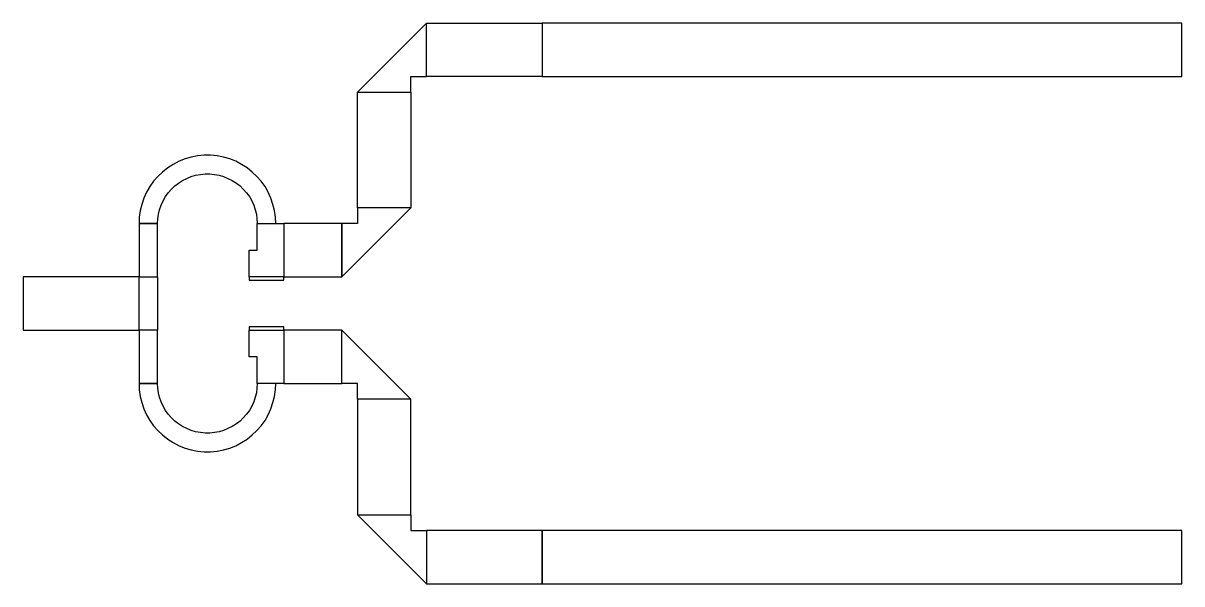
# Model space of a CAD drawing. Extents: x -353 to 647, y -109 to 375.
import ezdxf

# ---------------------------------------------------------------- set-up
doc = ezdxf.new("R2010")
doc.units = 9
doc.layers.add('Thick_Metal', color=31, linetype='CONTINUOUS')

msp = doc.modelspace()

# ---------------------------------------------------------------- linework, layer by layer
at = {"layer": 'Thick_Metal'}
for points in [[(-5.25, 374.75), (-64.75, 315.25), (-18.75, 315.25), (-18.75, 328.75), (-5.25, 328.75)], [(-5.25, 374.75), (94.75, 374.75), (94.75, 328.75), (-5.25, 328.75)], [(646.75, 328.75), (646.75, 374.75), (94.75, 374.75), (94.75, 328.75)], [(-18.75, 315.25), (-18.75, 215.25), (-64.75, 215.25), (-64.75, 315.25)], [(-237.25, 201.75), (-237, 205.75), (-236.5, 210), (-235.5, 213.75), (-234.25, 217.75), (-232.5, 221.5), (-230.5, 225), (-228, 228.25), (-225.25, 231.5), (-222.5, 234.25), (-219.25, 236.75), (-215.75, 239), (-212, 240.75), (-208.25, 242.5), (-204.5, 243.5), (-200.25, 244.25), (-196.25, 244.75), (-192.25, 244.75), (-188.25, 244.25), (-184, 243.5), (-180.25, 242.5), (-176.5, 240.75), (-172.75, 239), (-169.25, 236.75), (-166, 234.25), (-163.25, 231.5), (-160.5, 228.25), (-158, 225), (-156, 221.5), (-154.25, 217.75), (-153, 213.75), (-152, 210), (-151.5, 205.75), (-151.25, 201.75), (-135.25, 201.75), (-135.5, 207.25), (-136.25, 213), (-137.75, 218.25), (-139.5, 223.75), (-141.75, 228.75), (-144.5, 233.75), (-147.75, 238.25), (-151.5, 242.5), (-155.5, 246.25), (-160, 249.75), (-164.75, 252.75), (-169.75, 255.5), (-175, 257.5), (-180.25, 259), (-185.75, 260.25), (-191.5, 260.75), (-197, 260.75), (-202.75, 260.25), (-208.25, 259), (-213.5, 257.5), (-218.75, 255.5), (-223.75, 252.75), (-228.5, 249.75), (-233, 246.25), (-237, 242.5), (-240.75, 238.25), (-244, 233.75), (-246.75, 228.75), (-249, 223.75), (-250.75, 218.25), (-252.25, 213), (-253, 207.25), (-253.25, 201.75)], [(-78.25, 155.75), (-18.75, 215.25), (-64.75, 215.25), (-64.75, 201.75), (-78.25, 201.75)], [(-237.25, 155.75), (-237.25, 201.75), (-253.25, 201.75), (-253.25, 155.75)], [(-128.25, 155.75), (-158.25, 155.75), (-158.25, 178.75), (-151.25, 178.75), (-151.25, 201.75), (-128.25, 201.75)], [(-128.25, 155.75), (-78.25, 155.75), (-78.25, 201.75), (-128.25, 201.75)], [(-253.25, 155.75), (-353.25, 155.75), (-353.25, 109.75), (-253.25, 109.75)], [(-253.25, 155.75), (-237.25, 155.75), (-237.25, 109.75), (-253.25, 109.75)], [(-128.25, 152.75), (-128.25, 155.75), (-158.25, 155.75), (-158.25, 152.75)], [(-128.25, 109.75), (-128.25, 112.75), (-158.25, 112.75), (-158.25, 109.75)], [(-237.25, 63.75), (-237.25, 109.75), (-253.25, 109.75), (-253.25, 63.75)], [(-128.25, 63.75), (-151.25, 63.75), (-151.25, 86.75), (-158.25, 86.75), (-158.25, 109.75), (-128.25, 109.75)], [(-78.25, 109.75), (-128.25, 109.75), (-128.25, 63.75), (-78.25, 63.75)], [(-78.25, 109.75), (-18.75, 50.25), (-64.75, 50.25), (-64.75, 63.75), (-78.25, 63.75)], [(-151.25, 63.75), (-151.5, 59.75), (-152, 55.5), (-153, 51.75), (-154.25, 47.75), (-156, 44), (-158, 40.5), (-160.5, 37.25), (-163.25, 34), (-166, 31.25), (-169.25, 28.75), (-172.75, 26.5), (-176.5, 24.75), (-180.25, 23), (-184, 22), (-188.25, 21.25), (-192.25, 20.75), (-196.25, 20.75), (-200.25, 21.25), (-204.5, 22), (-208.25, 23), (-212, 24.75), (-215.75, 26.5), (-219.25, 28.75), (-222.5, 31.25), (-225.25, 34), (-228, 37.25), (-230.5, 40.5), (-232.5, 44), (-234.25, 47.75), (-235.5, 51.75), (-236.5, 55.5), (-237, 59.75), (-237.25, 63.75), (-253.25, 63.75), (-253, 58.25), (-252.25, 52.5), (-250.75, 47.25), (-249, 41.75), (-246.75, 36.75), (-244, 31.75), (-240.75, 27.25), (-237, 23), (-233, 19.25), (-228.5, 15.75), (-223.75, 12.75), (-218.75, 10), (-213.5, 8), (-208.25, 6.5), (-202.75, 5.25), (-197, 4.75), (-191.5, 4.75), (-185.75, 5.25), (-180.25, 6.5), (-175, 8), (-169.75, 10), (-164.75, 12.75), (-160, 15.75), (-155.5, 19.25), (-151.5, 23), (-147.75, 27.25), (-144.5, 31.75), (-141.75, 36.75), (-139.5, 41.75), (-137.75, 47.25), (-136.25, 52.5), (-135.5, 58.25), (-135.25, 63.75)], [(-18.75, -49.75), (-18.75, 50.25), (-64.75, 50.25), (-64.75, -49.75)], [(-5.25, -109.25), (-64.75, -49.75), (-18.75, -49.75), (-18.75, -63.25), (-5.25, -63.25)], [(-5.25, -109.25), (94.75, -109.25), (94.75, -63.25), (-5.25, -63.25)], [(646.75, -109.25), (646.75, -63.25), (94.75, -63.25), (94.75, -109.25)]]:
    msp.add_lwpolyline(points, close=True, dxfattribs=at)

doc.saveas('drawing.dxf')
